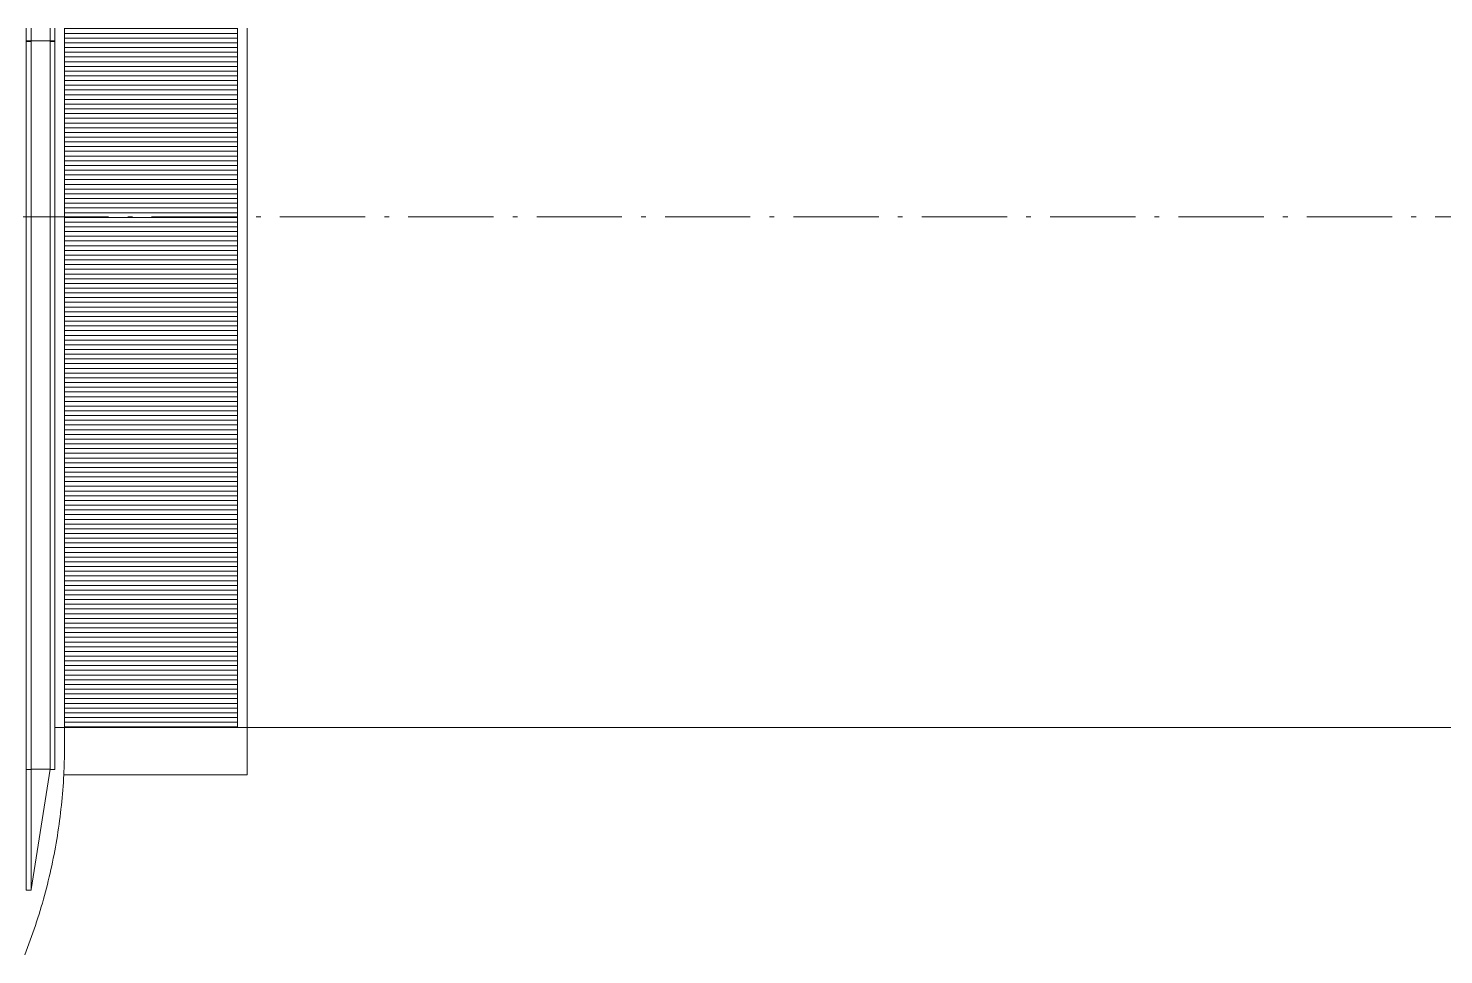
# Model space of a CAD drawing. Header units: metres. Extents: x -55 to 263, y -124 to 62.
# Drawn here: x 11.63 to 41.52, y -80.76 to -61.2 of the extents above; entities that cross this region are included whole.
import ezdxf

# ---------------------------------------------------------------- set-up
doc = ezdxf.new("R2010")
doc.units = ezdxf.units.M
doc.linetypes.add('01_Grid', pattern=[2.61, 1.8, -0.405, 0, -0.405])
for name, color, linetype, lineweight in [('0-1', 7, 'Continuous', 5), ('03EJES-1', 1, '01_Grid', 5), ('06MUREXT-1', 253, 'Continuous', 5), ('14HATCH-2', 254, 'Continuous', 5), ('46BANQ-1', 53, 'Continuous', 5), ('70LINEA-1', 254, 'Continuous', 5), ('70LINEA-4', 255, 'Continuous', 9)]:
    doc.layers.add(name, color=color, linetype=linetype, lineweight=lineweight)

# ---------------------------------------------------------------- blocks, each defined once
blk = doc.blocks.new('Rain Ditch - Rain Ditch-8689046-A1 _ A250')
at = {"layer": '46BANQ-1'}
for p, q in [((11.592, -61.46), (11.592, -61.196)), ((11.692, -61.46), (11.692, -61.196)), ((12.092, -61.46), (12.092, -61.196)), ((11.692, -61.46), (11.592, -61.46)), ((11.592, -61.46), (11.592, -61.471)), ((11.592, -61.471), (11.692, -61.471)), ((11.592, -61.471), (11.592, -76.847)), ((12.092, -61.46), (11.692, -61.46)), ((11.692, -61.471), (11.692, -61.463)), ((11.692, -61.463), (12.092, -61.463)), ((11.692, -61.471), (11.692, -76.847)), ((12.192, -61.46), (12.092, -61.46)), ((12.092, -61.463), (12.092, -61.471)), ((12.092, -61.471), (12.192, -61.471)), ((12.092, -61.471), (12.092, -76.847)), ((12.192, -63.333), (12.192, -76.847)), ((11.592, -76.847), (11.692, -76.847)), ((11.592, -76.847), (11.592, -79.395)), ((11.692, -76.847), (11.592, -76.847)), ((11.692, -76.839), (12.092, -76.839)), ((11.692, -79.384), (12.092, -76.839)), ((12.092, -76.839), (11.692, -76.839)), ((11.692, -79.395), (11.692, -76.847)), ((12.192, -76.847), (12.092, -76.847)), ((11.692, -79.395), (11.592, -79.395))]:
    blk.add_line(p, q, dxfattribs=at)
blk = doc.blocks.new('22011_AR_rvt-1-A1 _ A250')
at = {"layer": '14HATCH-2'}
h = blk.add_hatch(dxfattribs=at)
h.set_pattern_fill('FP_1', color=256, style=0, pattern_type=2)
h.set_pattern_definition([(180, (20.093, -62.399), (-1e-17, -0.09963), [])])
h.paths.add_polyline_path([(12.395, -75.96), (16.053, -75.96), (16.053, -61.196), (12.395, -61.196), (12.395, -72.838)])
at = {"layer": '06MUREXT-1'}
for p, q in [((12.192, -63.333), (12.192, -61.196)), ((12.395, -61.196), (12.395, -75.96)), ((16.053, -75.96), (16.053, -61.196)), ((16.256, -61.196), (16.256, -75.96)), ((12.395, -75.96), (12.192, -75.96)), ((16.256, -75.96), (16.053, -75.96))]:
    blk.add_line(p, q, dxfattribs=at)
at = {"layer": '46BANQ-1'}
for p, q in [((16.256, -76.96), (16.256, -75.96)), ((16.256, -75.96), (20.172, -75.96)), ((20.172, -75.96), (30.172, -75.96)), ((30.172, -75.96), (40.172, -75.96)), ((40.172, -75.96), (50.172, -75.96)), ((12.383, -76.96), (16.256, -76.96))]:
    blk.add_line(p, q, dxfattribs=at)
blk.add_open_spline([(11.56, -80.758), (11.721, -80.35), (11.996, -79.523), (12.271, -78.249), (12.361, -77.39), (12.383, -76.96)], degree=3, knots=[-0.1886792, -0.1886792, -0.1886792, -0.1886792, -0.125, -0.0625, 0, 0, 0, 0], dxfattribs=at)
at = {"layer": '70LINEA-1'}
for p, q in [((16.053, -75.96), (12.395, -75.96)), ((12.395, -75.96), (12.395, -76.632)), ((166.624, -75.96), (16.256, -75.96)), ((16.256, -76.96), (16.256, -75.96)), ((12.383, -76.96), (16.256, -76.96))]:
    blk.add_line(p, q, dxfattribs=at)
blk.add_arc((0.398, -76.351), 12, 357.0933, 358.6608, dxfattribs=at)
at = {"layer": '46BANQ-1'}
blk.add_blockref('Rain Ditch - Rain Ditch-8689046-A1 _ A250', (0, 0), dxfattribs=at)
blk = doc.blocks.new('22011_ST_rvt-1-A1 _ A250')
at = {"layer": '70LINEA-4'}
for p, q in [((12.394, -75.96), (12.194, -75.96)), ((16.254, -75.96), (16.054, -75.96))]:
    blk.add_line(p, q, dxfattribs=at)

msp = doc.modelspace()

# ---------------------------------------------------------------- linework, layer by layer
at = {"layer": '03EJES-1'}
msp.add_line((-48.093, -65.177), (92.594, -65.177), dxfattribs=at)

# ---------------------------------------------------------------- block references
at = {"layer": '0-1'}
for name in ['22011_AR_rvt-1-A1 _ A250', '22011_ST_rvt-1-A1 _ A250']:
    msp.add_blockref(name, (0, 0), dxfattribs=at)

doc.saveas('drawing.dxf')
